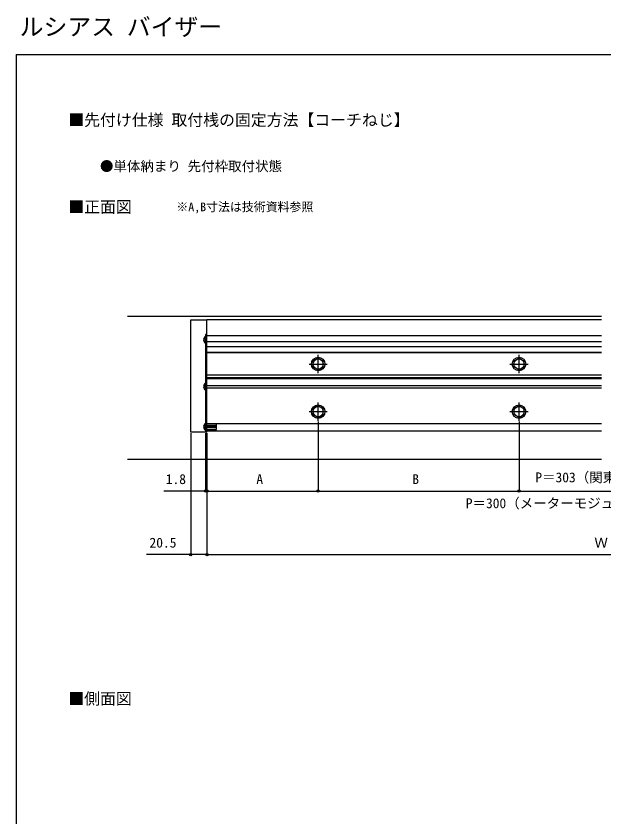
# Model space of a CAD drawing. Units: millimetres, scale not verified. Extents: x -875 to 875, y -1302 to 1296.
# Drawn here: x -875 to -134, y 287 to 1296 of the extents above; entities that cross this region are included whole.
import ezdxf
from ezdxf.enums import TextEntityAlignment as Align

# ---------------------------------------------------------------- set-up
doc = ezdxf.new("R2010")
doc.units = ezdxf.units.MM
doc.header["$LTSCALE"] = 8
for name, color, linetype in [('0-2_USER1', 3, 'Continuous'), ('0-4_YKK_12', 2, 'Continuous'), ('0-5_YKK_13', 4, 'Continuous'), ('0-6_YKK_D', 6, 'Continuous'), ('0-7_YKK_ZWAK', 7, 'Continuous'), ('0-8_YSS_K', 3, 'Continuous')]:
    doc.layers.add(name, color=color, linetype=linetype)
doc.styles.add('ＭＳ ゴシック', font='')
doc.styles.get('ＭＳ ゴシック').set_extended_font_data('MS Gothic')

msp = doc.modelspace()

# ---------------------------------------------------------------- linework, layer by layer
at = {"layer": '0-4_YKK_12'}
for p, q in [((-634.5, 773.198), (-634.5, 913.2)), ((-137.5, 913.2), (-634.5, 913.2)), ((-137.5, 893.2), (-634.5, 893.2)), ((-634.5, 886.2), (-137.5, 886.2)), ((-137.5, 879.2), (-634.5, 879.2)), ((-137.5, 872.1), (-634.5, 872.1)), ((-137.5, 871.8), (-634.5, 871.8)), ((-137.5, 843.7), (-634.5, 843.7)), ((-137.5, 840.2), (-634.5, 840.2)), ((-137.5, 839.221), (-634.5, 839.221)), ((-137.5, 830.198), (-634.5, 830.198)), ((-137.5, 827.098), (-634.5, 827.098)), ((-137.5, 782.475), (-634.5, 782.475)), ((-634.5, 780.498), (-622.5, 780.498)), ((-634.5, 779.204), (-622.5, 779.204)), ((-634.5, 777.859), (-622.5, 777.859)), ((-137.5, 782.198), (-622.5, 782.198)), ((-137.5, 773.198), (-634.5, 773.198))]:
    msp.add_line(p, q, dxfattribs=at)
msp.add_lwpolyline([(-634.5, 775.198), (-622.5, 775.198), (-622.5, 782.198)], dxfattribs=at)
at = {"layer": '0-5_YKK_13'}
for p, q in [((-638.783, 888.623), (-637.9, 888.623)), ((-638.377, 890.273), (-636.512, 889.343)), ((-636.512, 889.343), (-635.903, 888.198)), ((-636.3, 894.698), (-636.3, 771.698)), ((-635, 894.698), (-636.3, 894.698)), ((-636.3, 884.222), (-636.3, 892.174)), ((-494.5, 846.2), (-494.5, 869.2)), ((-241.5, 846.2), (-241.5, 869.2)), ((-506, 857.7), (-483, 857.7)), ((-494.5, 865.2), (-501, 861.458)), ((-501, 861.458), (-501, 853.942)), ((-494.5, 865.2), (-488, 861.458)), ((-488, 853.953), (-488, 861.458)), ((-253, 857.7), (-230, 857.7)), ((-241.5, 865.2), (-248, 861.458)), ((-248, 861.458), (-248, 853.942)), ((-241.5, 865.2), (-235, 861.458)), ((-235, 853.953), (-235, 861.458)), ((-494.5, 850.2), (-501, 853.942)), ((-494.5, 850.2), (-488, 853.942)), ((-241.5, 850.2), (-248, 853.942)), ((-241.5, 850.2), (-235, 853.942)), ((-638.783, 829.623), (-637.9, 829.623)), ((-638.377, 831.273), (-636.512, 830.343)), ((-636.512, 830.343), (-635.903, 829.198)), ((-636.3, 825.222), (-636.3, 833.174)), ((-635, 814), (-636.3, 814)), ((-494.5, 786.2), (-494.5, 809.2)), ((-241.5, 786.2), (-241.5, 809.2)), ((-506, 797.7), (-483, 797.7)), ((-494.5, 805.2), (-501, 801.458)), ((-501, 801.458), (-501, 793.942)), ((-494.5, 805.2), (-488, 801.458)), ((-488, 793.953), (-488, 801.458)), ((-253, 797.7), (-230, 797.7)), ((-241.5, 805.2), (-248, 801.458)), ((-248, 801.458), (-248, 793.942)), ((-241.5, 805.2), (-235, 801.458)), ((-235, 793.953), (-235, 801.458)), ((-494.5, 790.2), (-501, 793.942)), ((-494.5, 790.2), (-488, 793.942)), ((-241.5, 790.2), (-248, 793.942)), ((-241.5, 790.2), (-235, 793.942)), ((-638.783, 779.123), (-637.9, 779.123)), ((-638.377, 780.773), (-636.512, 779.843)), ((-636.512, 779.843), (-635.903, 778.698)), ((-636.3, 774.722), (-636.3, 782.674))]:
    msp.add_line(p, q, dxfattribs=at)
for points in [[(-655, 913.198), (-635, 913.198), (-635, 771.698), (-655, 771.698)], [(-635, 894.698), (-635, 771.698), (-634.5, 771.698), (-634.5, 894.698)]]:
    msp.add_lwpolyline(points, close=True, dxfattribs=at)
for points in [[(-638.783, 887.773), (-637.9, 887.773), (-637.9, 888.623)], [(-638.377, 886.123), (-636.512, 887.053), (-635.903, 888.198)], [(-638.783, 828.773), (-637.9, 828.773), (-637.9, 829.623)], [(-638.377, 827.123), (-636.512, 828.053), (-635.903, 829.198)], [(-638.783, 778.273), (-637.9, 778.273), (-637.9, 779.123)], [(-638.377, 776.623), (-636.512, 777.553), (-635.903, 778.698)]]:
    msp.add_lwpolyline(points, dxfattribs=at)
for centre, radius in [((-494.5, 857.7), 8.5), ((-494.5, 857.7), 6.5), ((-241.5, 857.7), 8.5), ((-241.5, 857.7), 6.5), ((-494.5, 797.7), 8.5), ((-494.5, 797.7), 6.5), ((-241.5, 797.7), 8.5), ((-241.5, 797.7), 6.5)]:
    msp.add_circle(centre, radius, dxfattribs=at)
for centre, radius, start, end in [((-633.5, 888.198), 5.3, 127.71409, 175.40059), ((-636.574, 892.174), 0.274, 0, 127.71409), ((-633.5, 888.198), 5.3, 184.59941, 232.28591), ((-636.574, 884.222), 0.274, 232.28591, 0), ((-633.5, 829.198), 5.3, 127.71409, 175.40059), ((-633.5, 829.198), 5.3, 184.59941, 232.28591), ((-636.574, 833.174), 0.274, 0, 127.71409), ((-636.574, 825.222), 0.274, 232.28591, 0), ((-633.5, 778.698), 5.3, 127.71409, 175.40059), ((-633.5, 778.698), 5.3, 184.59941, 232.28591), ((-636.574, 782.674), 0.274, 0, 127.71409), ((-636.574, 774.722), 0.274, 232.28591, 0)]:
    msp.add_arc(centre, radius, start, end, dxfattribs=at)
at = {"layer": '0-6_YKK_D'}
for p, q in [((-494.5, 785.2), (-494.5, 696.7)), ((-494.5, 785.2), (-494.5, 696.7)), ((-241.5, 785.2), (-241.5, 696.7)), ((-241.5, 785.2), (-241.5, 696.7)), ((-655, 770.698), (-655, 616.7)), ((-636.3, 770.698), (-636.3, 696.7)), ((-634.5, 770.698), (-634.5, 616.7)), ((-634.5, 770.698), (-634.5, 616.7)), ((-634.5, 770.698), (-634.5, 696.7)), ((-634.5, 770.698), (-634.5, 696.7)), ((-636.3, 697.7), (-688.783, 697.7)), ((-634.5, 697.7), (-636.3, 697.7)), ((-634.5, 697.7), (-494.5, 697.7)), ((-634.5, 697.7), (-628.5, 697.7)), ((-494.5, 697.7), (-241.5, 697.7)), ((-241.5, 697.7), (-27.5, 697.7)), ((-634.5, 617.7), (365.5, 617.7))]:
    msp.add_line(p, q, dxfattribs=at)
msp.add_lwpolyline([(-634.5, 617.7), (-655, 617.7), (-710.602, 617.7)], dxfattribs=at)
for centre in [(-636.3, 697.7), (-634.5, 697.7), (-634.5, 697.7), (-494.5, 697.7), (-494.5, 697.7), (-241.5, 697.7), (-241.5, 697.7), (-655, 617.7), (-634.5, 617.7), (-634.5, 617.7)]:
    msp.add_circle(centre, 1.5, dxfattribs=at)
at = {"layer": '0-7_YKK_ZWAK'}
for q in [(-875, -1302.3), (875, 1247.7)]:
    msp.add_line((-875, 1247.7), q, dxfattribs=at)
at = {"layer": '0-8_YSS_K'}
for p, q in [((-137.5, 917.7), (-734.5, 917.7)), ((-734.5, 737.7), (-137.5, 737.7))]:
    msp.add_line(p, q, dxfattribs=at)

# ---------------------------------------------------------------- texts
at = {"layer": '0-2_USER1', "style": 'ＭＳ ゴシック'}
for s, height, p in [('ルシアス バイザー', 21.99, (-870.372, 1264.924)), ('■先付け仕様 取付桟の固定方法【コーチねじ】', 14.66, (-809.205, 1153.427)), ('●単体納まり 先付枠取付状態', 12.46, (-769.318, 1096.922)), ('■正面図', 14.66, (-809.205, 1043.859)), ('※A,B寸法は技術資料参照', 11, (-673.045, 1046.802)), ('■側面図', 14.66, (-809.205, 424.314))]:
    msp.add_text(s, height=height, dxfattribs=at).set_placement(p, align=Align.BOTTOM_LEFT)
at = {"layer": '0-6_YKK_D', "style": 'ＭＳ ゴシック'}
for s, p in [('1.8', (-686.391, 702.7)), ('A', (-572.324, 702.7)), ('B', (-375.92, 702.7)), ('P＝303（関東間）', (-220.997, 704.922)), ('P＝300（メーターモジュール・ドア）', (-308.557, 672.319)), ('20.5', (-706.858, 622.7)), ('Ｗ', (-146.574, 622.7))]:
    msp.add_text(s, height=12.46, dxfattribs=at).set_placement(p, align=Align.BOTTOM_LEFT)

doc.saveas('drawing.dxf')
